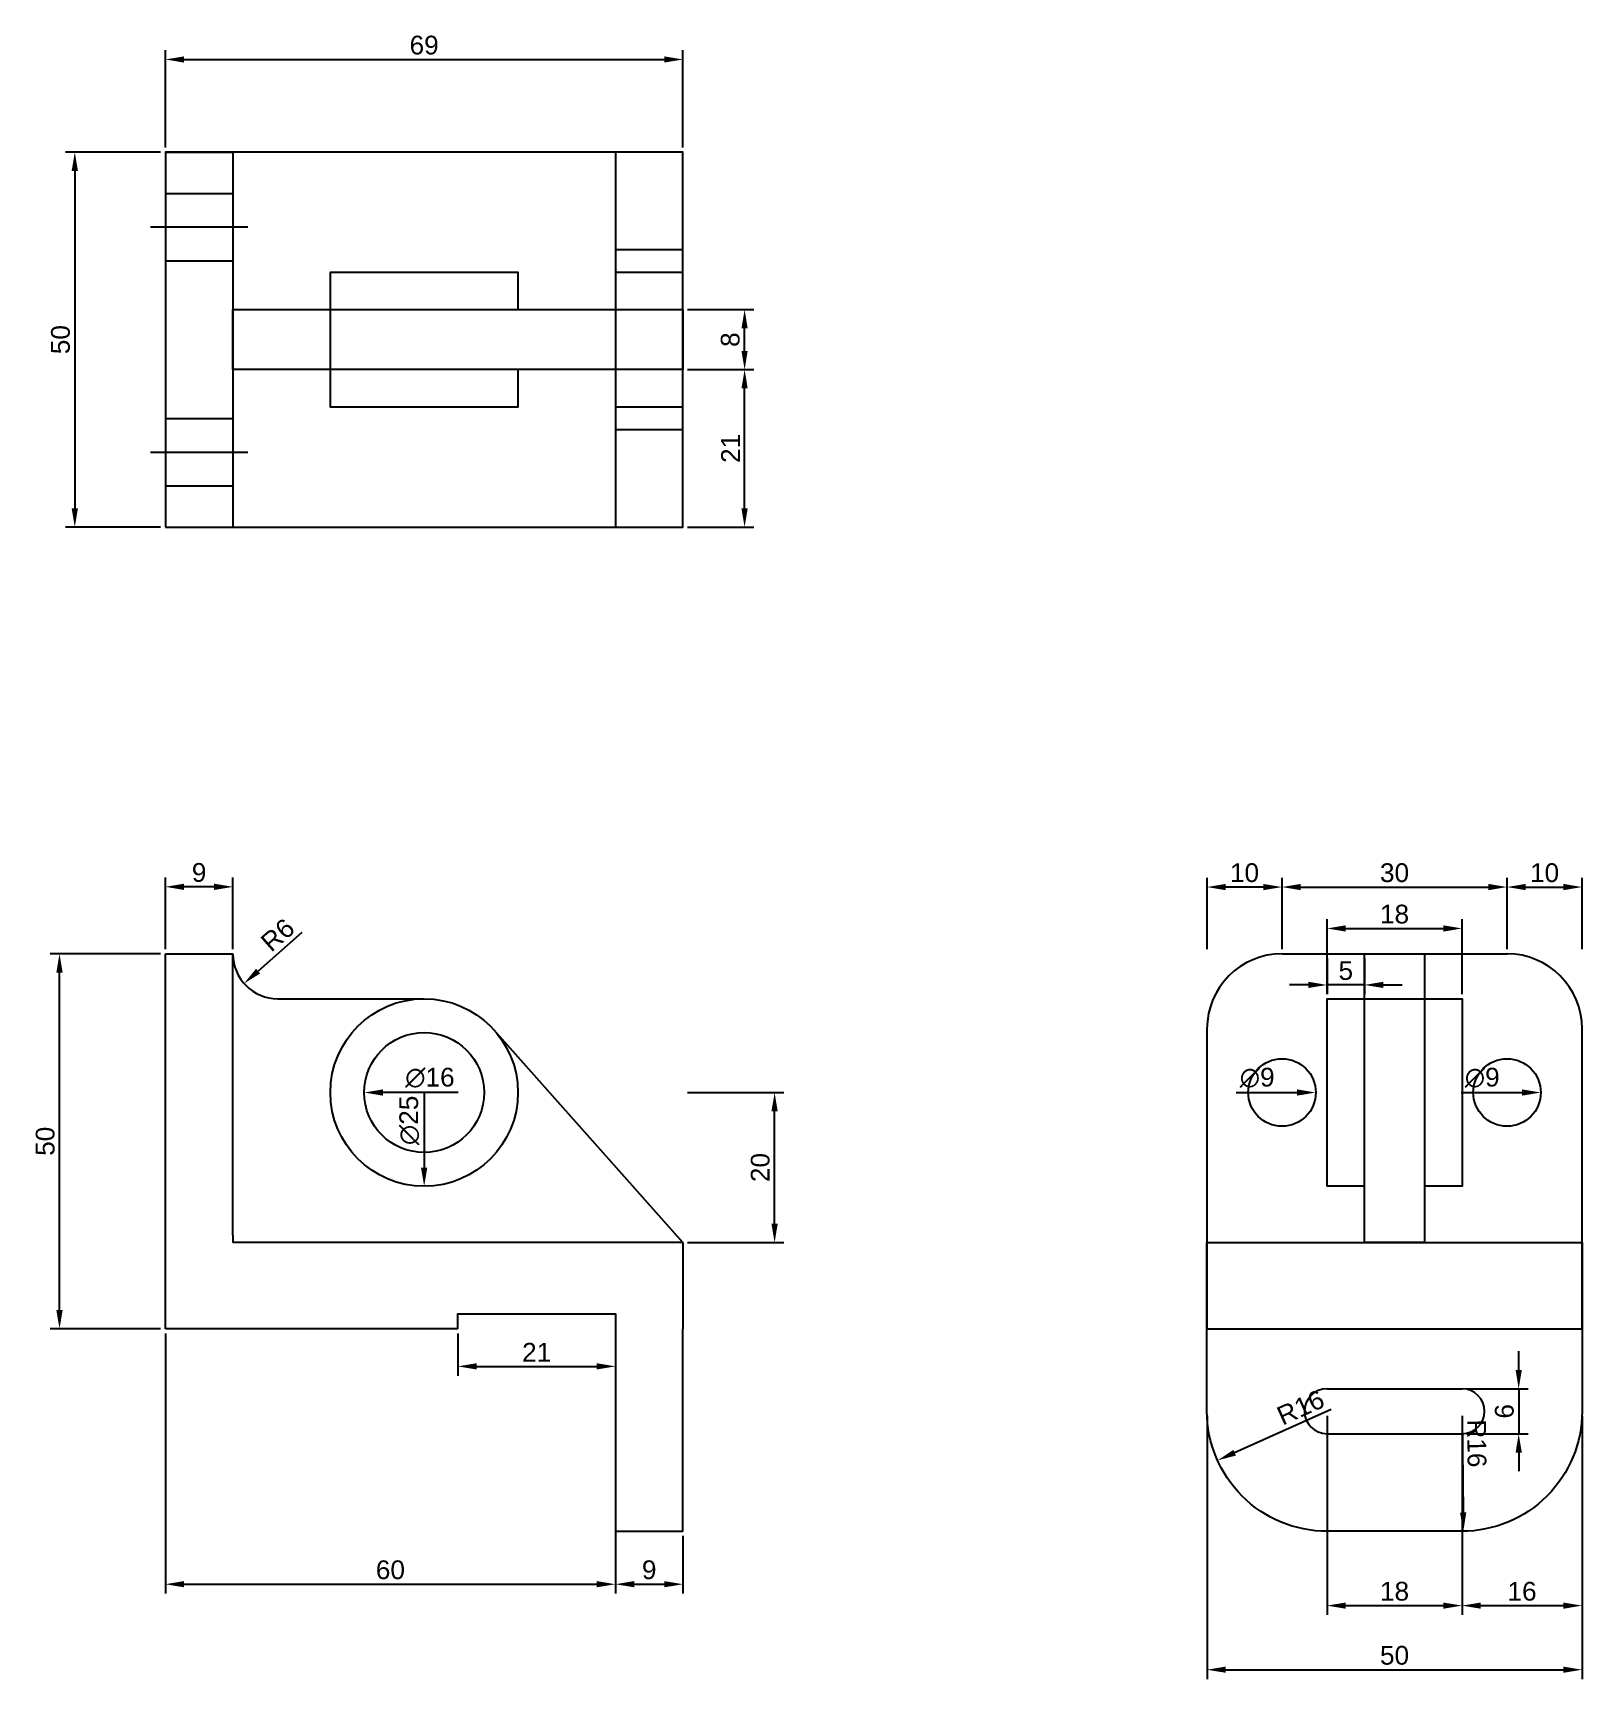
# Model space of a CAD drawing. Header units: millimetres. Extents: x 2609 to 2816, y 1812 to 2032.
import ezdxf

# ---------------------------------------------------------------- set-up
doc = ezdxf.new("R2010")
doc.units = ezdxf.units.MM
doc.styles.get("Standard").update_dxf_attribs({"font": 'arial.ttf'})
doc.dimstyles.new('ISO-25', dxfattribs={"dimtxt": 2.5, "dimasz": 2.5, "dimexe": 1.25, "dimexo": 0.625, "dimtad": 1, "dimtxsty": 'Standard', "dimcen": 2.5, "dimclrd": 3, "dimclre": 3, "dimclrt": 3, "dimadec": 0, "dimazin": 0, "dimtfac": 1, "dimtmove": 0, "dimatfit": 3, "dimfxl": 1, "dimarcsym": 0})

# ---------------------------------------------------------------- blocks, each defined once
blk = doc.blocks.new('*D1')
at = {"color": 3, "lineweight": -2, "transparency": 16777216}
for p, q in [((2626.84, 2016.4), (2626.84, 2029.38)), ((2629.34, 2028.13), (2693.34, 2028.13)), ((2695.84, 2016.4), (2695.84, 2029.38))]:
    blk.add_line(p, q, dxfattribs=at)
at = {"color": 3, "transparency": 16777216}
for points in [[(2629.34, 2028.54), (2629.34, 2027.71), (2626.84, 2028.13)], [(2693.34, 2028.54), (2693.34, 2027.71), (2695.84, 2028.13)]]:
    blk.add_solid(points, dxfattribs=at)
at = {"layer": 'Defpoints', "color": 0, "transparency": 16777216}
for p in [(2695.84, 2028.13), (2626.84, 2015.77), (2695.84, 2015.77)]:
    blk.add_point(p, dxfattribs=at)
at = {"color": 3, "transparency": 16777216, "insert": (2661.34, 2030.03), "char_height": 2.5, "attachment_point": 5}
blk.add_mtext('69', dxfattribs=at)
blk = doc.blocks.new('*D2')
at = {"color": 3, "lineweight": -2, "transparency": 16777216}
for p, q in [((2626.21, 2015.77), (2613.52, 2015.77)), ((2614.77, 2013.27), (2614.77, 1968.27)), ((2626.21, 1965.77), (2613.52, 1965.77))]:
    blk.add_line(p, q, dxfattribs=at)
at = {"color": 3, "transparency": 16777216}
for points in [[(2614.35, 2013.27), (2615.19, 2013.27), (2614.77, 2015.77)], [(2614.35, 1968.27), (2615.19, 1968.27), (2614.77, 1965.77)]]:
    blk.add_solid(points, dxfattribs=at)
at = {"layer": 'Defpoints', "color": 0, "transparency": 16777216}
for p in [(2626.84, 2015.77), (2614.77, 1965.77), (2626.84, 1965.77)]:
    blk.add_point(p, dxfattribs=at)
at = {"color": 3, "transparency": 16777216, "insert": (2612.87, 1990.77), "char_height": 2.5, "attachment_point": 5, "rotation": 90}
blk.add_mtext('50', dxfattribs=at)
blk = doc.blocks.new('*D3')
at = {"color": 3, "lineweight": -2, "transparency": 16777216}
for p, q in [((2696.46, 1986.77), (2705.31, 1986.77)), ((2704.06, 1968.27), (2704.06, 1984.27)), ((2696.46, 1965.77), (2705.31, 1965.77))]:
    blk.add_line(p, q, dxfattribs=at)
at = {"color": 3, "transparency": 16777216}
for points in [[(2703.64, 1984.27), (2704.47, 1984.27), (2704.06, 1986.77)], [(2703.64, 1968.27), (2704.47, 1968.27), (2704.06, 1965.77)]]:
    blk.add_solid(points, dxfattribs=at)
at = {"layer": 'Defpoints', "color": 0, "transparency": 16777216}
for p in [(2695.84, 1986.77), (2704.06, 1986.77), (2695.84, 1965.77)]:
    blk.add_point(p, dxfattribs=at)
at = {"color": 3, "transparency": 16777216, "insert": (2702.18, 1976.27), "char_height": 2.5, "attachment_point": 5, "rotation": 90}
blk.add_mtext('21', dxfattribs=at)
blk = doc.blocks.new('*D4')
at = {"color": 3, "lineweight": -2, "transparency": 16777216}
for p, q in [((2696.46, 1994.77), (2705.31, 1994.77)), ((2704.06, 1989.27), (2704.06, 1992.27)), ((2696.46, 1986.77), (2705.31, 1986.77))]:
    blk.add_line(p, q, dxfattribs=at)
at = {"color": 3, "transparency": 16777216}
for points in [[(2703.64, 1992.27), (2704.47, 1992.27), (2704.06, 1994.77)], [(2703.64, 1989.27), (2704.47, 1989.27), (2704.06, 1986.77)]]:
    blk.add_solid(points, dxfattribs=at)
at = {"layer": 'Defpoints', "color": 0, "transparency": 16777216}
for p in [(2695.84, 1994.77), (2704.06, 1994.77), (2695.84, 1986.77)]:
    blk.add_point(p, dxfattribs=at)
at = {"color": 3, "transparency": 16777216, "insert": (2702.15, 1990.77), "char_height": 2.5, "attachment_point": 5, "rotation": 90}
blk.add_mtext('8', dxfattribs=at)
blk = doc.blocks.new('*D5')
at = {"color": 3, "lineweight": -2, "transparency": 16777216}
blk.add_line((2645.05, 1911.71), (2639.21, 1906.57), dxfattribs=at)
at = {"color": 3, "transparency": 16777216}
blk.add_solid([(2638.93, 1906.89), (2639.48, 1906.26), (2637.33, 1904.92)], dxfattribs=at)
at = {"layer": 'Defpoints', "color": 0, "transparency": 16777216}
for p in [(2641.84, 1908.88), (2637.33, 1904.92)]:
    blk.add_point(p, dxfattribs=at)
at = {"color": 3, "transparency": 16777216, "insert": (2641.82, 1911.39), "char_height": 2.5, "attachment_point": 5, "rotation": 41.286}
blk.add_mtext('R6', dxfattribs=at)
blk = doc.blocks.new('*D6')
at = {"color": 3, "lineweight": -2, "transparency": 16777216}
for p, q in [((2626.84, 1909.51), (2626.84, 1919.06)), ((2635.84, 1909.51), (2635.84, 1919.06)), ((2633.34, 1917.81), (2629.34, 1917.81))]:
    blk.add_line(p, q, dxfattribs=at)
at = {"color": 3, "transparency": 16777216}
for points in [[(2629.34, 1918.23), (2629.34, 1917.39), (2626.84, 1917.81)], [(2633.34, 1918.23), (2633.34, 1917.39), (2635.84, 1917.81)]]:
    blk.add_solid(points, dxfattribs=at)
at = {"layer": 'Defpoints', "color": 0, "transparency": 16777216}
for p in [(2626.84, 1917.81), (2626.84, 1908.88), (2635.84, 1908.88)]:
    blk.add_point(p, dxfattribs=at)
at = {"color": 3, "transparency": 16777216, "insert": (2631.34, 1919.71), "char_height": 2.5, "attachment_point": 5}
blk.add_mtext('9', dxfattribs=at)
blk = doc.blocks.new('*D7')
at = {"color": 3, "lineweight": -2, "transparency": 16777216}
for p, q in [((2626.21, 1908.88), (2611.48, 1908.88)), ((2612.73, 1861.38), (2612.73, 1906.38)), ((2626.21, 1858.88), (2611.48, 1858.88))]:
    blk.add_line(p, q, dxfattribs=at)
at = {"color": 3, "transparency": 16777216}
for points in [[(2612.31, 1906.38), (2613.15, 1906.38), (2612.73, 1908.88)], [(2612.31, 1861.38), (2613.15, 1861.38), (2612.73, 1858.88)]]:
    blk.add_solid(points, dxfattribs=at)
at = {"layer": 'Defpoints', "color": 0, "transparency": 16777216}
for p in [(2612.73, 1908.88), (2626.84, 1908.88), (2626.84, 1858.88)]:
    blk.add_point(p, dxfattribs=at)
at = {"color": 3, "transparency": 16777216, "insert": (2610.83, 1883.88), "char_height": 2.5, "attachment_point": 5, "rotation": 90}
blk.add_mtext('50', dxfattribs=at)
blk = doc.blocks.new('*D8')
at = {"color": 3, "lineweight": -2, "transparency": 16777216}
blk.add_line((2665.89, 1890.38), (2655.84, 1890.38), dxfattribs=at)
at = {"color": 3, "transparency": 16777216}
blk.add_solid([(2655.84, 1890.8), (2655.84, 1889.97), (2653.34, 1890.38)], dxfattribs=at)
at = {"layer": 'Defpoints', "color": 0, "transparency": 16777216}
for p in [(2653.34, 1890.38), (2669.34, 1890.38)]:
    blk.add_point(p, dxfattribs=at)
at = {"color": 3, "transparency": 16777216, "insert": (2662.11, 1892.35), "char_height": 2.5, "attachment_point": 5}
blk.add_mtext('∅16', dxfattribs=at)
blk = doc.blocks.new('*D9')
at = {"color": 3, "lineweight": -2, "transparency": 16777216}
blk.add_line((2661.34, 1890.45), (2661.34, 1880.38), dxfattribs=at)
at = {"color": 3, "transparency": 16777216}
blk.add_solid([(2660.92, 1880.38), (2661.76, 1880.38), (2661.34, 1877.88)], dxfattribs=at)
at = {"layer": 'Defpoints', "color": 0, "transparency": 16777216}
for p in [(2661.34, 1902.88), (2661.34, 1877.88)]:
    blk.add_point(p, dxfattribs=at)
at = {"color": 3, "transparency": 16777216, "insert": (2659.37, 1886.67), "char_height": 2.5, "attachment_point": 5, "rotation": 90}
blk.add_mtext('∅25', dxfattribs=at)
blk = doc.blocks.new('*D10')
at = {"color": 3, "lineweight": -2, "transparency": 16777216}
for p, q in [((2696.46, 1890.38), (2709.31, 1890.38)), ((2708.06, 1872.88), (2708.06, 1887.88)), ((2696.46, 1870.38), (2709.31, 1870.38))]:
    blk.add_line(p, q, dxfattribs=at)
at = {"color": 3, "transparency": 16777216}
for points in [[(2707.64, 1887.88), (2708.47, 1887.88), (2708.06, 1890.38)], [(2707.64, 1872.88), (2708.47, 1872.88), (2708.06, 1870.38)]]:
    blk.add_solid(points, dxfattribs=at)
at = {"layer": 'Defpoints', "color": 0, "transparency": 16777216}
for p in [(2695.84, 1890.38), (2708.06, 1890.38), (2695.84, 1870.38)]:
    blk.add_point(p, dxfattribs=at)
at = {"color": 3, "transparency": 16777216, "insert": (2706.15, 1880.38), "char_height": 2.5, "attachment_point": 5, "rotation": 90}
blk.add_mtext('20', dxfattribs=at)
blk = doc.blocks.new('*D11')
at = {"color": 3, "lineweight": -2, "transparency": 16777216}
for p, q in [((2686.84, 1831.26), (2686.84, 1823.57)), ((2695.84, 1831.26), (2695.84, 1823.57)), ((2689.34, 1824.82), (2693.34, 1824.82))]:
    blk.add_line(p, q, dxfattribs=at)
at = {"color": 3, "transparency": 16777216}
for points in [[(2689.34, 1825.24), (2689.34, 1824.41), (2686.84, 1824.82)], [(2693.34, 1825.24), (2693.34, 1824.41), (2695.84, 1824.82)]]:
    blk.add_solid(points, dxfattribs=at)
at = {"layer": 'Defpoints', "color": 0, "transparency": 16777216}
for p in [(2686.84, 1831.88), (2695.84, 1831.88), (2695.84, 1824.82)]:
    blk.add_point(p, dxfattribs=at)
at = {"color": 3, "transparency": 16777216, "insert": (2691.34, 1826.73), "char_height": 2.5, "attachment_point": 5}
blk.add_mtext('9', dxfattribs=at)
blk = doc.blocks.new('*D12')
at = {"color": 3, "lineweight": -2, "transparency": 16777216}
for p, q in [((2665.84, 1858.26), (2665.84, 1852.62)), ((2686.84, 1858.26), (2686.84, 1852.62)), ((2668.34, 1853.87), (2684.34, 1853.87))]:
    blk.add_line(p, q, dxfattribs=at)
at = {"color": 3, "transparency": 16777216}
for points in [[(2668.34, 1854.29), (2668.34, 1853.45), (2665.84, 1853.87)], [(2684.34, 1854.29), (2684.34, 1853.45), (2686.84, 1853.87)]]:
    blk.add_solid(points, dxfattribs=at)
at = {"layer": 'Defpoints', "color": 0, "transparency": 16777216}
for p in [(2665.84, 1858.88), (2686.84, 1858.88), (2686.84, 1853.87)]:
    blk.add_point(p, dxfattribs=at)
at = {"color": 3, "transparency": 16777216, "insert": (2676.34, 1855.75), "char_height": 2.5, "attachment_point": 5}
blk.add_mtext('21', dxfattribs=at)
blk = doc.blocks.new('*D13')
at = {"color": 3, "lineweight": -2, "transparency": 16777216}
for p, q in [((2626.84, 1858.26), (2626.84, 1823.57)), ((2686.84, 1858.26), (2686.84, 1823.57)), ((2629.34, 1824.82), (2684.34, 1824.82))]:
    blk.add_line(p, q, dxfattribs=at)
at = {"color": 3, "transparency": 16777216}
for points in [[(2629.34, 1825.24), (2629.34, 1824.41), (2626.84, 1824.82)], [(2684.34, 1825.24), (2684.34, 1824.41), (2686.84, 1824.82)]]:
    blk.add_solid(points, dxfattribs=at)
at = {"layer": 'Defpoints', "color": 0, "transparency": 16777216}
for p in [(2626.84, 1858.88), (2686.84, 1858.88), (2686.84, 1824.82)]:
    blk.add_point(p, dxfattribs=at)
at = {"color": 3, "transparency": 16777216, "insert": (2656.84, 1826.73), "char_height": 2.5, "attachment_point": 5}
blk.add_mtext('60', dxfattribs=at)
blk = doc.blocks.new('*D14')
at = {"color": 3, "lineweight": -2, "transparency": 16777216}
for p, q in [((2775.7, 1909.51), (2775.7, 1919.03)), ((2805.7, 1909.51), (2805.7, 1919.03)), ((2778.2, 1917.78), (2803.2, 1917.78))]:
    blk.add_line(p, q, dxfattribs=at)
at = {"color": 3, "transparency": 16777216}
for points in [[(2778.2, 1918.2), (2778.2, 1917.36), (2775.7, 1917.78)], [(2803.2, 1918.2), (2803.2, 1917.36), (2805.7, 1917.78)]]:
    blk.add_solid(points, dxfattribs=at)
at = {"layer": 'Defpoints', "color": 0, "transparency": 16777216}
for p in [(2805.7, 1917.78), (2775.7, 1908.88), (2805.7, 1908.88)]:
    blk.add_point(p, dxfattribs=at)
at = {"color": 3, "transparency": 16777216, "insert": (2790.7, 1919.68), "char_height": 2.5, "attachment_point": 5}
blk.add_mtext('30', dxfattribs=at)
blk = doc.blocks.new('*D15')
at = {"color": 3, "lineweight": -2, "transparency": 16777216}
for p, q in [((2765.7, 1909.51), (2765.7, 1919.03)), ((2775.7, 1909.51), (2775.7, 1919.03)), ((2773.2, 1917.78), (2768.2, 1917.78))]:
    blk.add_line(p, q, dxfattribs=at)
at = {"color": 3, "transparency": 16777216}
for points in [[(2768.2, 1918.2), (2768.2, 1917.36), (2765.7, 1917.78)], [(2773.2, 1918.2), (2773.2, 1917.36), (2775.7, 1917.78)]]:
    blk.add_solid(points, dxfattribs=at)
at = {"layer": 'Defpoints', "color": 0, "transparency": 16777216}
for p in [(2765.7, 1917.78), (2765.7, 1908.88), (2775.7, 1908.88)]:
    blk.add_point(p, dxfattribs=at)
at = {"color": 3, "transparency": 16777216, "insert": (2770.7, 1919.68), "char_height": 2.5, "attachment_point": 5}
blk.add_mtext('10', dxfattribs=at)
blk = doc.blocks.new('*D16')
at = {"color": 3, "lineweight": -2, "transparency": 16777216}
for p, q in [((2805.7, 1909.51), (2805.7, 1919.03)), ((2815.7, 1909.51), (2815.7, 1919.03)), ((2808.2, 1917.78), (2813.2, 1917.78))]:
    blk.add_line(p, q, dxfattribs=at)
at = {"color": 3, "transparency": 16777216}
for points in [[(2808.2, 1918.2), (2808.2, 1917.36), (2805.7, 1917.78)], [(2813.2, 1918.2), (2813.2, 1917.36), (2815.7, 1917.78)]]:
    blk.add_solid(points, dxfattribs=at)
at = {"layer": 'Defpoints', "color": 0, "transparency": 16777216}
for p in [(2815.7, 1917.78), (2805.7, 1908.88), (2815.7, 1908.88)]:
    blk.add_point(p, dxfattribs=at)
at = {"color": 3, "transparency": 16777216, "insert": (2810.7, 1919.68), "char_height": 2.5, "attachment_point": 5}
blk.add_mtext('10', dxfattribs=at)
blk = doc.blocks.new('*D17')
at = {"color": 3, "lineweight": -2, "transparency": 16777216}
for p, q in [((2781.7, 1903.51), (2781.7, 1913.51)), ((2784.2, 1912.26), (2797.2, 1912.26)), ((2799.7, 1903.51), (2799.7, 1913.51))]:
    blk.add_line(p, q, dxfattribs=at)
at = {"color": 3, "transparency": 16777216}
for points in [[(2784.2, 1912.68), (2784.2, 1911.84), (2781.7, 1912.26)], [(2797.2, 1912.68), (2797.2, 1911.84), (2799.7, 1912.26)]]:
    blk.add_solid(points, dxfattribs=at)
at = {"layer": 'Defpoints', "color": 0, "transparency": 16777216}
for p in [(2799.7, 1912.26), (2781.7, 1902.88), (2799.7, 1902.88)]:
    blk.add_point(p, dxfattribs=at)
at = {"color": 3, "transparency": 16777216, "insert": (2790.7, 1914.16), "char_height": 2.5, "attachment_point": 5}
blk.add_mtext('18', dxfattribs=at)
blk = doc.blocks.new('*D18')
at = {"color": 3, "lineweight": -2, "transparency": 16777216}
for p, q in [((2781.7, 1908.26), (2781.7, 1903.48)), ((2786.7, 1908.26), (2786.7, 1903.48)), ((2779.2, 1904.73), (2776.7, 1904.73)), ((2786.7, 1904.73), (2781.7, 1904.73)), ((2789.2, 1904.73), (2791.7, 1904.73))]:
    blk.add_line(p, q, dxfattribs=at)
at = {"color": 3, "transparency": 16777216}
for points in [[(2779.2, 1905.15), (2779.2, 1904.32), (2781.7, 1904.73)], [(2789.2, 1905.15), (2789.2, 1904.32), (2786.7, 1904.73)]]:
    blk.add_solid(points, dxfattribs=at)
at = {"layer": 'Defpoints', "color": 0, "transparency": 16777216}
for p in [(2781.7, 1908.88), (2786.7, 1908.88), (2781.7, 1904.73)]:
    blk.add_point(p, dxfattribs=at)
at = {"color": 3, "transparency": 16777216, "insert": (2784.2, 1906.63), "char_height": 2.5, "attachment_point": 5}
blk.add_mtext('5', dxfattribs=at)
blk = doc.blocks.new('*D19')
at = {"color": 3, "lineweight": -2, "transparency": 16777216}
blk.add_line((2799.58, 1890.38), (2807.7, 1890.38), dxfattribs=at)
at = {"color": 3, "transparency": 16777216}
blk.add_solid([(2807.7, 1890.8), (2807.7, 1889.97), (2810.2, 1890.38)], dxfattribs=at)
at = {"layer": 'Defpoints', "color": 0, "transparency": 16777216}
for p in [(2801.2, 1890.38), (2810.2, 1890.38)]:
    blk.add_point(p, dxfattribs=at)
at = {"color": 3, "transparency": 16777216, "insert": (2802.39, 1892.35), "char_height": 2.5, "attachment_point": 5}
blk.add_mtext('∅9', dxfattribs=at)
blk = doc.blocks.new('*D20')
at = {"color": 3, "lineweight": -2, "transparency": 16777216}
blk.add_line((2769.58, 1890.38), (2777.7, 1890.38), dxfattribs=at)
at = {"color": 3, "transparency": 16777216}
blk.add_solid([(2777.7, 1890.8), (2777.7, 1889.97), (2780.2, 1890.38)], dxfattribs=at)
at = {"layer": 'Defpoints', "color": 0, "transparency": 16777216}
for p in [(2771.2, 1890.38), (2780.2, 1890.38)]:
    blk.add_point(p, dxfattribs=at)
at = {"color": 3, "transparency": 16777216, "insert": (2772.39, 1892.35), "char_height": 2.5, "attachment_point": 5}
blk.add_mtext('∅9', dxfattribs=at)
blk = doc.blocks.new('*D21')
at = {"color": 3, "lineweight": -2, "transparency": 16777216}
blk.add_line((2782.26, 1848.13), (2769.38, 1842.36), dxfattribs=at)
at = {"color": 3, "transparency": 16777216}
blk.add_solid([(2769.21, 1842.74), (2769.55, 1841.98), (2767.1, 1841.33)], dxfattribs=at)
at = {"layer": 'Defpoints', "color": 0, "transparency": 16777216}
for p in [(2781.7, 1847.88), (2767.1, 1841.33)]:
    blk.add_point(p, dxfattribs=at)
at = {"color": 3, "transparency": 16777216, "insert": (2778.18, 1848.39), "char_height": 2.5, "attachment_point": 5, "rotation": 24.1684}
blk.add_mtext('R16', dxfattribs=at)
blk = doc.blocks.new('*D22')
at = {"color": 3, "lineweight": -2, "transparency": 16777216}
blk.add_line((2799.71, 1847.19), (2799.85, 1834.38), dxfattribs=at)
at = {"color": 3, "transparency": 16777216}
blk.add_solid([(2800.26, 1834.39), (2799.43, 1834.38), (2799.87, 1831.88)], dxfattribs=at)
at = {"layer": 'Defpoints', "color": 0, "transparency": 16777216}
for p in [(2799.7, 1847.88), (2799.87, 1831.88)]:
    blk.add_point(p, dxfattribs=at)
at = {"color": 3, "transparency": 16777216, "insert": (2801.65, 1843.6), "char_height": 2.5, "attachment_point": 5, "rotation": 270.6278}
blk.add_mtext('R16', dxfattribs=at)
blk = doc.blocks.new('*D23')
at = {"color": 3, "lineweight": -2, "transparency": 16777216}
for p, q in [((2807.25, 1853.38), (2807.25, 1855.88)), ((2800.32, 1850.88), (2808.5, 1850.88)), ((2807.25, 1850.88), (2807.25, 1844.88)), ((2800.32, 1844.88), (2808.5, 1844.88)), ((2807.25, 1842.38), (2807.25, 1839.88))]:
    blk.add_line(p, q, dxfattribs=at)
at = {"color": 3, "transparency": 16777216}
for points in [[(2806.84, 1853.38), (2807.67, 1853.38), (2807.25, 1850.88)], [(2806.84, 1842.38), (2807.67, 1842.38), (2807.25, 1844.88)]]:
    blk.add_solid(points, dxfattribs=at)
at = {"layer": 'Defpoints', "color": 0, "transparency": 16777216}
for p in [(2799.7, 1850.88), (2799.7, 1844.88), (2807.25, 1844.88)]:
    blk.add_point(p, dxfattribs=at)
at = {"color": 3, "transparency": 16777216, "insert": (2805.35, 1847.88), "char_height": 2.5, "attachment_point": 5, "rotation": 90}
blk.add_mtext('6', dxfattribs=at)
blk = doc.blocks.new('*D24')
at = {"color": 3, "lineweight": -2, "transparency": 16777216}
for p, q in [((2781.7, 1847.26), (2781.7, 1820.72)), ((2799.7, 1847.26), (2799.7, 1820.72)), ((2784.2, 1821.97), (2797.2, 1821.97))]:
    blk.add_line(p, q, dxfattribs=at)
at = {"color": 3, "transparency": 16777216}
for points in [[(2784.2, 1822.38), (2784.2, 1821.55), (2781.7, 1821.97)], [(2797.2, 1822.38), (2797.2, 1821.55), (2799.7, 1821.97)]]:
    blk.add_solid(points, dxfattribs=at)
at = {"layer": 'Defpoints', "color": 0, "transparency": 16777216}
for p in [(2781.7, 1847.88), (2799.7, 1847.88), (2799.7, 1821.97)]:
    blk.add_point(p, dxfattribs=at)
at = {"color": 3, "transparency": 16777216, "insert": (2790.7, 1823.87), "char_height": 2.5, "attachment_point": 5}
blk.add_mtext('18', dxfattribs=at)
blk = doc.blocks.new('*D25')
at = {"color": 3, "lineweight": -2, "transparency": 16777216}
for p, q in [((2765.7, 1847.26), (2765.7, 1812.17)), ((2815.7, 1847.26), (2815.7, 1812.17)), ((2768.2, 1813.42), (2813.2, 1813.42))]:
    blk.add_line(p, q, dxfattribs=at)
at = {"color": 3, "transparency": 16777216}
for points in [[(2768.2, 1813.84), (2768.2, 1813.01), (2765.7, 1813.42)], [(2813.2, 1813.84), (2813.2, 1813.01), (2815.7, 1813.42)]]:
    blk.add_solid(points, dxfattribs=at)
at = {"layer": 'Defpoints', "color": 0, "transparency": 16777216}
for p in [(2765.7, 1847.88), (2815.7, 1847.88), (2815.7, 1813.42)]:
    blk.add_point(p, dxfattribs=at)
at = {"color": 3, "transparency": 16777216, "insert": (2790.7, 1815.33), "char_height": 2.5, "attachment_point": 5}
blk.add_mtext('50', dxfattribs=at)
blk = doc.blocks.new('*D26')
at = {"color": 3, "lineweight": -2, "transparency": 16777216}
for p, q in [((2799.7, 1847.26), (2799.7, 1820.72)), ((2815.7, 1847.09), (2815.7, 1820.72)), ((2802.2, 1821.97), (2813.2, 1821.97))]:
    blk.add_line(p, q, dxfattribs=at)
at = {"color": 3, "transparency": 16777216}
for points in [[(2802.2, 1822.38), (2802.2, 1821.55), (2799.7, 1821.97)], [(2813.2, 1822.38), (2813.2, 1821.55), (2815.7, 1821.97)]]:
    blk.add_solid(points, dxfattribs=at)
at = {"layer": 'Defpoints', "color": 0, "transparency": 16777216}
for p in [(2799.7, 1847.88), (2815.7, 1847.71), (2815.7, 1821.97)]:
    blk.add_point(p, dxfattribs=at)
at = {"color": 3, "transparency": 16777216, "insert": (2807.7, 1823.87), "char_height": 2.5, "attachment_point": 5}
blk.add_mtext('16', dxfattribs=at)

msp = doc.modelspace()

# ---------------------------------------------------------------- linework, layer by layer
for p, q in [((2626.839, 2015.774), (2635.839, 2015.774)), ((2635.839, 2015.774), (2635.839, 1965.774)), ((2686.839, 2015.774), (2686.839, 1965.774)), ((2626.839, 2010.274), (2635.839, 2010.274)), ((2635.839, 2010.274), (2635.839, 2001.274)), ((2637.839, 2005.774), (2624.839, 2005.774)), ((2686.839, 2002.774), (2695.839, 2002.774)), ((2626.839, 2001.274), (2635.839, 2001.274)), ((2686.839, 1999.774), (2695.839, 1999.774)), ((2626.839, 1980.274), (2635.839, 1980.274)), ((2686.839, 1981.79), (2695.839, 1981.79)), ((2686.839, 1978.79), (2695.839, 1978.79)), ((2624.839, 1975.774), (2637.839, 1975.774)), ((2626.839, 1971.274), (2635.839, 1971.274)), ((2626.839, 1908.883), (2635.839, 1908.883)), ((2626.839, 1858.883), (2626.839, 1908.883)), ((2635.839, 1871.383), (2635.839, 1908.883)), ((2775.699, 1908.883), (2775.699, 1908.883)), ((2775.699, 1908.883), (2805.699, 1908.883)), ((2805.699, 1908.883), (2805.699, 1908.883)), ((2641.839, 1902.883), (2661.339, 1902.883)), ((2765.699, 1898.883), (2765.699, 1858.883)), ((2815.699, 1858.883), (2815.699, 1898.883)), ((2635.839, 1871.383), (2635.839, 1870.383)), ((2695.839, 1870.383), (2635.839, 1870.383)), ((2695.839, 1870.383), (2695.839, 1858.883)), ((2765.699, 1870.383), (2815.699, 1870.383)), ((2665.839, 1858.883), (2626.839, 1858.883)), ((2765.699, 1858.883), (2815.699, 1858.883)), ((2781.699, 1844.883), (2799.699, 1844.883))]:
    msp.add_line(p, q)
for points in [[(2626.839, 1965.774), (2695.839, 1965.774), (2695.839, 2015.774), (2626.839, 2015.774)], [(2635.839, 1994.774), (2695.839, 1994.774), (2695.839, 1986.774), (2635.839, 1986.774)], [(2786.699, 1908.883), (2794.699, 1908.883), (2794.699, 1870.383), (2786.699, 1870.383)]]:
    msp.add_lwpolyline(points, close=True)
for points in [[(2673.839, 1986.774), (2673.839, 1981.774), (2648.839, 1981.774), (2648.839, 1999.774), (2673.839, 1999.774), (2673.839, 1994.774)], [(2786.699, 1877.883), (2781.699, 1877.883), (2781.699, 1902.883), (2799.699, 1902.883), (2799.699, 1877.883), (2794.699, 1877.883)], [(2695.839, 1870.383), (2670.682, 1898.687)], [(2665.839, 1858.883), (2665.839, 1860.883), (2686.839, 1860.883), (2686.839, 1858.883)], [(2686.839, 1858.883), (2686.839, 1831.883), (2695.839, 1831.883), (2695.839, 1858.883)], [(2781.699, 1850.883), (2799.699, 1850.883)]]:
    msp.add_lwpolyline(points)
msp.add_lwpolyline([(2765.699, 1870.383), (2815.699, 1870.383), (2815.699, 1847.883, -0.4142136), (2799.699, 1831.883), (2781.699, 1831.883, -0.4142136), (2765.699, 1847.883)], format="xyb", close=True)
for centre, radius in [((2661.339, 1890.383), 12.5), ((2661.339, 1890.383), 8), ((2775.699, 1890.383), 4.5), ((2805.699, 1890.383), 4.5)]:
    msp.add_circle(centre, radius)
for centre, radius, start, end in [((2641.839, 1908.883), 6, 180, 270), ((2775.699, 1898.883), 10, 90, 180), ((2805.699, 1898.883), 10, 0, 90), ((2781.699, 1847.883), 3, 90, 270), ((2799.699, 1847.883), 3, 270, 90)]:
    msp.add_arc(centre, radius, start, end)

# ---------------------------------------------------------------- dimensions: what is measured, and where the dimension line sits
at = {"color": 114, "true_color": 0x139b48}
for base, p1, p2, picture, middle in [((2695.839, 2028.126), (2626.839, 2015.774), (2695.839, 2015.774), '*D1', (2661.339, 2030.027)), ((2626.839, 1917.811), (2635.839, 1908.883), (2626.839, 1908.883), '*D6', (2631.339, 1919.712)), ((2765.699, 1917.78), (2775.699, 1908.883), (2765.699, 1908.883), '*D15', (2770.699, 1919.682)), ((2805.699, 1917.78), (2775.699, 1908.883), (2805.699, 1908.883), '*D14', (2790.699, 1919.683)), ((2815.699, 1917.78), (2805.699, 1908.883), (2815.699, 1908.883), '*D16', (2810.699, 1919.682)), ((2799.699, 1912.261), (2781.699, 1902.883), (2799.699, 1902.883), '*D17', (2790.699, 1914.162)), ((2781.699, 1904.732), (2786.699, 1908.883), (2781.699, 1908.883), '*D18', (2784.199, 1906.629)), ((2686.839, 1824.824), (2626.839, 1858.883), (2686.839, 1858.883), '*D13', (2656.839, 1826.725)), ((2686.839, 1853.871), (2665.839, 1858.883), (2686.839, 1858.883), '*D12', (2676.339, 1855.752)), ((2815.699, 1813.424), (2765.699, 1847.883), (2815.699, 1847.883), '*D25', (2790.699, 1815.325)), ((2799.699, 1821.966), (2781.699, 1847.883), (2799.699, 1847.883), '*D24', (2790.699, 1823.868)), ((2815.698, 1821.966), (2799.699, 1847.883), (2815.698, 1847.712), '*D26', (2807.698, 1823.868)), ((2695.839, 1824.824), (2686.839, 1831.883), (2695.839, 1831.883), '*D11', (2691.339, 1826.725))]:
    dim = msp.add_linear_dim(base=base, p1=p1, p2=p2, dimstyle='ISO-25', dxfattribs=at)
    dim.commit()
    dim.dimension.update_dxf_attribs({"geometry": picture, "text_midpoint": middle})
for base, p1, p2, picture, middle in [((2614.77, 1965.774), (2626.839, 2015.774), (2626.839, 1965.774), '*D2', (2612.868, 1990.774)), ((2704.056, 1994.774), (2695.839, 1986.774), (2695.839, 1994.774), '*D4', (2702.154, 1990.774)), ((2704.056, 1986.774), (2695.839, 1965.774), (2695.839, 1986.774), '*D3', (2702.176, 1976.274)), ((2612.73, 1908.883), (2626.839, 1858.883), (2626.839, 1908.883), '*D7', (2610.829, 1883.883)), ((2708.055, 1890.383), (2695.839, 1870.383), (2695.839, 1890.383), '*D10', (2706.154, 1880.383)), ((2807.253, 1844.883), (2799.699, 1850.883), (2799.699, 1844.883), '*D23', (2805.352, 1847.883))]:
    dim = msp.add_linear_dim(base=base, p1=p1, p2=p2, angle=90, dimstyle='ISO-25', dxfattribs=at)
    dim.commit()
    dim.dimension.update_dxf_attribs({"geometry": picture, "text_midpoint": middle})
for center, mpoint, picture, middle in [((2641.839, 1908.883), (2637.33, 1904.924), '*D5', (2643.071, 1909.965)), ((2781.699, 1847.883), (2767.101, 1841.332), '*D21', (2778.962, 1846.655)), ((2799.699, 1847.883), (2799.874, 1831.884), '*D22', (2799.746, 1843.582))]:
    dim = msp.add_radius_dim(center=center, mpoint=mpoint, dimstyle='ISO-25', dxfattribs=at)
    dim.commit()
    dim.dimension.update_dxf_attribs({"geometry": picture, "text_midpoint": middle, "dimtype": 164})
for p1, p2, picture, middle in [((2661.339, 1902.883), (2661.339, 1877.883), '*D9', (2661.339, 1886.668)), ((2669.339, 1890.383), (2653.339, 1890.383), '*D8', (2662.113, 1890.383)), ((2771.199, 1890.383), (2780.199, 1890.383), '*D20', (2772.392, 1890.383)), ((2801.199, 1890.383), (2810.199, 1890.383), '*D19', (2802.392, 1890.383))]:
    dim = msp.add_diameter_dim_2p(p1=p1, p2=p2, dimstyle='ISO-25', dxfattribs=at)
    dim.commit()
    dim.dimension.update_dxf_attribs({"geometry": picture, "text_midpoint": middle, "dimtype": 163})

doc.saveas('drawing.dxf')
